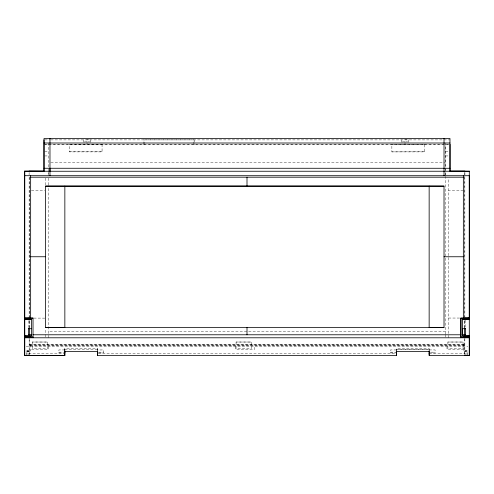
<?xml version="1.0" encoding="UTF-8"?>
<svg xmlns="http://www.w3.org/2000/svg" width="494" height="494" viewBox="0 0 494 494"><rect width="100%" height="100%" fill="white"/><g stroke="black" fill="none" stroke-linecap="round" stroke-linejoin="round"><path stroke-width="0.37" stroke-dasharray="2.47 1.85" d="M26.929 354.667L26.929 350.944L29.158 350.925M28.874 327.633L28.874 320.18M29.165 355.384L29.158 338.754M29.158 328.016L29.165 320.155L29.165 327.899M29.158 318.142L29.158 176.315L29.165 318.019M29.09 174.956L29.165 171.239M29.165 353.834L29.165 353.296L64.776 353.296M30.647 344.676L30.647 350.944L26.929 350.944M32.326 342.021L32.326 348.739L47.498 348.727L47.498 342.021L32.326 342.021L47.498 342.039M45.516 336.982L45.516 328.454M45.516 184.941L45.516 177.957M48.344 346.516L48.344 349.493L30.647 349.493M48.492 337.754L48.492 185.676M48.492 184.941L48.492 176.451M48.418 175.574L48.492 142.97M64.85 350.975L64.85 348.566L97.559 348.566L97.559 350.005L103.505 349.925L103.505 352.92L97.559 352.92M64.85 349.943L58.897 349.925L58.897 352.901L63.362 352.889M64.85 348.597L64.85 351.407M83.517 142.21L83.517 139.252M90.785 142.21L90.785 139.252M97.559 350.993L97.559 348.566M143.655 144.353L143.655 139.87M194.216 139.87L194.142 144.353L194.216 143.587M235.552 346.516L235.552 349.493L254.435 349.493L254.435 346.516M236.07 342.021L236.07 348.739L251.236 348.727L251.236 342.021L236.07 342.021L251.236 342.039M396.435 351.401L396.435 348.566L429.15 348.566L429.15 351.407M396.435 349.95L390.488 349.925L390.488 352.92L395.694 352.907M401.431 142.21L401.431 139.252M408.699 142.21L408.699 139.252M429.15 349.925L435.097 349.925L435.097 352.92L430.638 352.92M445.508 337.013L445.508 334.636M445.508 334.037L445.508 176.42M445.508 174.919L445.508 171.01M445.508 170.356L445.508 142.97M445.582 175.58L445.582 144.353M446.996 346.516L446.996 349.493L463.353 349.493M447.897 342.021L447.897 348.745L463.063 348.727L463.063 342.021L447.897 342.021L463.063 342.039M448.478 337.754L448.484 177.957M467.071 355.408L467.071 350.944L463.353 350.944L463.353 344.682M464.835 353.902L464.842 339.261M464.835 327.849L464.835 320.155L464.842 328.016M464.835 318.148L464.835 176.346M464.835 174.956L464.835 171.115M464.916 174.956L464.916 171.986M467.071 354.76L467.071 351.117L464.835 351.16M28.133 354.426L29.158 353.383M86.049 142.013L88.259 142.013M403.956 142.013L406.173 142.013M87.728 143.877L86.58 143.877M405.636 143.884L404.493 143.884M44.726 139.888L50.178 139.888M50.746 139.888L449.972 139.895M44.732 144.316L48.585 144.316M49.19 144.316L449.12 144.316M43.96 144.353L450.046 144.353M69.345 144.458L102.06 144.458M424.581 144.458L391.866 144.353L391.866 151.893L424.581 151.893L424.581 144.353M44.627 151.479L48.492 151.479M445.508 151.479L448.731 151.479M69.345 151.788L102.06 151.788M424.581 151.788L391.866 151.893M44.627 155.937L48.492 155.937M445.508 155.943L449.373 155.943M50.808 162.248L444.736 162.298M31.394 190.283L44.775 190.314M463.353 190.32L448.484 190.32M448.484 318.043L460.05 318.043M33.765 318.093L44.781 318.124M26.188 346.516L467.812 346.516M64.776 349.456L97.485 349.443M26.188 351.03L29.165 351.03M464.842 351.03L467.812 351.03M29.158 351.16L26.929 351.117L29.158 351.178L26.929 351.117L26.929 354.76M58.897 352.16L63.362 352.154M98.306 352.16L103.505 352.154M390.488 352.166L395.694 352.154M430.638 352.166L435.097 352.154M98.257 353.296L396.515 353.296M429.224 353.309L464.835 353.309M464.835 350.925L467.071 350.944M464.835 353.383L465.867 354.426M193.759 144.353L193.759 139.888L144.186 139.888L144.186 144.372M465.126 320.18L465.126 327.633M464.835 176.309L464.842 317.241M464.835 338.674L464.835 354.037M445.508 331.77L48.492 331.807M102.06 144.353L102.06 151.893L69.345 151.893L69.345 144.353M48.418 171.078L48.418 174.796M29.165 338.674L29.158 354.037M88.969 139.574A3.637 0.37 0 0 1 85.338 139.574M84.005 142.019A3.637 0.37 0 0 1 90.303 142.019M401.918 142.025A3.637 0.37 0 0 1 408.211 142.025M406.883 139.574A3.637 0.37 0 0 1 403.246 139.574M29.165 344.682L464.842 344.713L29.165 344.682M396.515 349.431L429.224 349.431L396.515 349.431M464.835 345.516L29.165 345.516L464.835 345.516"/><path stroke-width="0.74" d="M24.7 355.414L24.7 337.056L29.165 337.056L29.165 337.754M25.756 319.451L24.7 319.513L31.394 319.575L31.394 335.969L24.7 335.969L24.7 319.439L25.756 319.532M29.158 338.026L29.165 335.537M29.165 320.155L29.165 317.852M30.647 175.716L30.647 318.105M33.03 337.754L33.03 318.093L24.7 318.142L24.7 171.115L43.96 171.115L43.96 139.888M45.516 327.38L45.516 186.121L429.15 186.09L444.02 186.127L444.02 327.38L45.516 327.38L64.85 327.361L64.85 186.121M49.98 175.716L49.98 138.505M24.7 171.115L24.7 355.495L64.85 355.414L64.85 351.407L97.559 351.407M64.85 355.414L26.929 355.414M64.85 352.901L64.85 350.968M97.485 353.834L97.485 353.296M97.559 355.384L97.559 350.987M247 334.815L247 327.38M247 186.127L247 177.204M396.435 355.39L396.435 350.987M429.15 350.987L429.15 355.408L469.3 355.408L469.3 337.056L464.842 337.056L464.842 337.754M429.15 186.127L429.15 327.38L444.02 327.38M429.224 353.834L429.224 353.296M444.02 175.716L444.02 138.511M450.046 144.353L450.046 171.115L469.3 171.257M460.822 337.754L460.822 318.043M469.3 337.198L460.97 337.198L460.97 318.13L469.3 318.019L464.835 318.142M469.3 335.957L462.606 335.969L462.606 319.575L469.3 319.451L462.606 319.575M463.353 175.716L463.353 318.105M464.835 354.853L464.835 355.396L467.071 355.408M469.3 171.115L469.3 318.167L460.97 318.167M24.7 335.969L31.394 335.969M31.394 328.72L28.417 328.701L28.417 334.648L29.535 334.666L29.535 328.72L28.417 328.701M31.394 334.666L28.417 334.648M24.7 175.697L469.3 175.716M462.606 335.969L469.3 335.846L468.244 335.846M28.473 355.421L24.7 355.495M465.583 328.701L464.465 328.72L464.465 334.666L465.583 334.648L465.583 328.701L462.606 328.683L462.606 334.666L465.583 334.648M25.756 335.846L24.7 335.957M26.929 355.495L29.158 355.476L29.158 354.853M44.034 143.001L449.972 143.007M44.034 168.269L449.966 168.281M29.09 171.115L44.034 171.245L44.034 138.505L449.972 138.511L449.966 171.245L464.916 171.115M469.3 171.239L24.7 171.257M30.647 177.204L463.353 177.204M45.516 186.121L444.02 186.127M30.647 256.75L45.516 256.75M444.02 256.757L463.353 256.757M24.7 319.575L31.394 319.575M469.3 337.161L460.97 337.198M469.3 337.791L24.7 337.785L24.7 337.056M396.435 351.401L429.15 351.407M464.835 355.1L464.835 355.476L469.3 355.495L469.3 175.697M469.3 355.495L464.835 355.476M468.244 319.451L469.3 319.439M468.244 319.532L469.3 319.562M465.527 355.421L466.898 355.476M464.835 317.852L464.835 320.155M464.835 335.537L464.842 338.026M460.97 334.784L33.03 334.778M429.224 350.715L429.224 355.384M396.515 350.715L396.515 355.384L97.485 355.384L97.485 350.981M64.776 350.981L64.776 355.384M49.98 168.269L49.98 171.245M33.03 318.093L24.7 318.161L29.158 318.105M33.03 337.155L24.7 337.155L33.03 337.192"/></g></svg>
